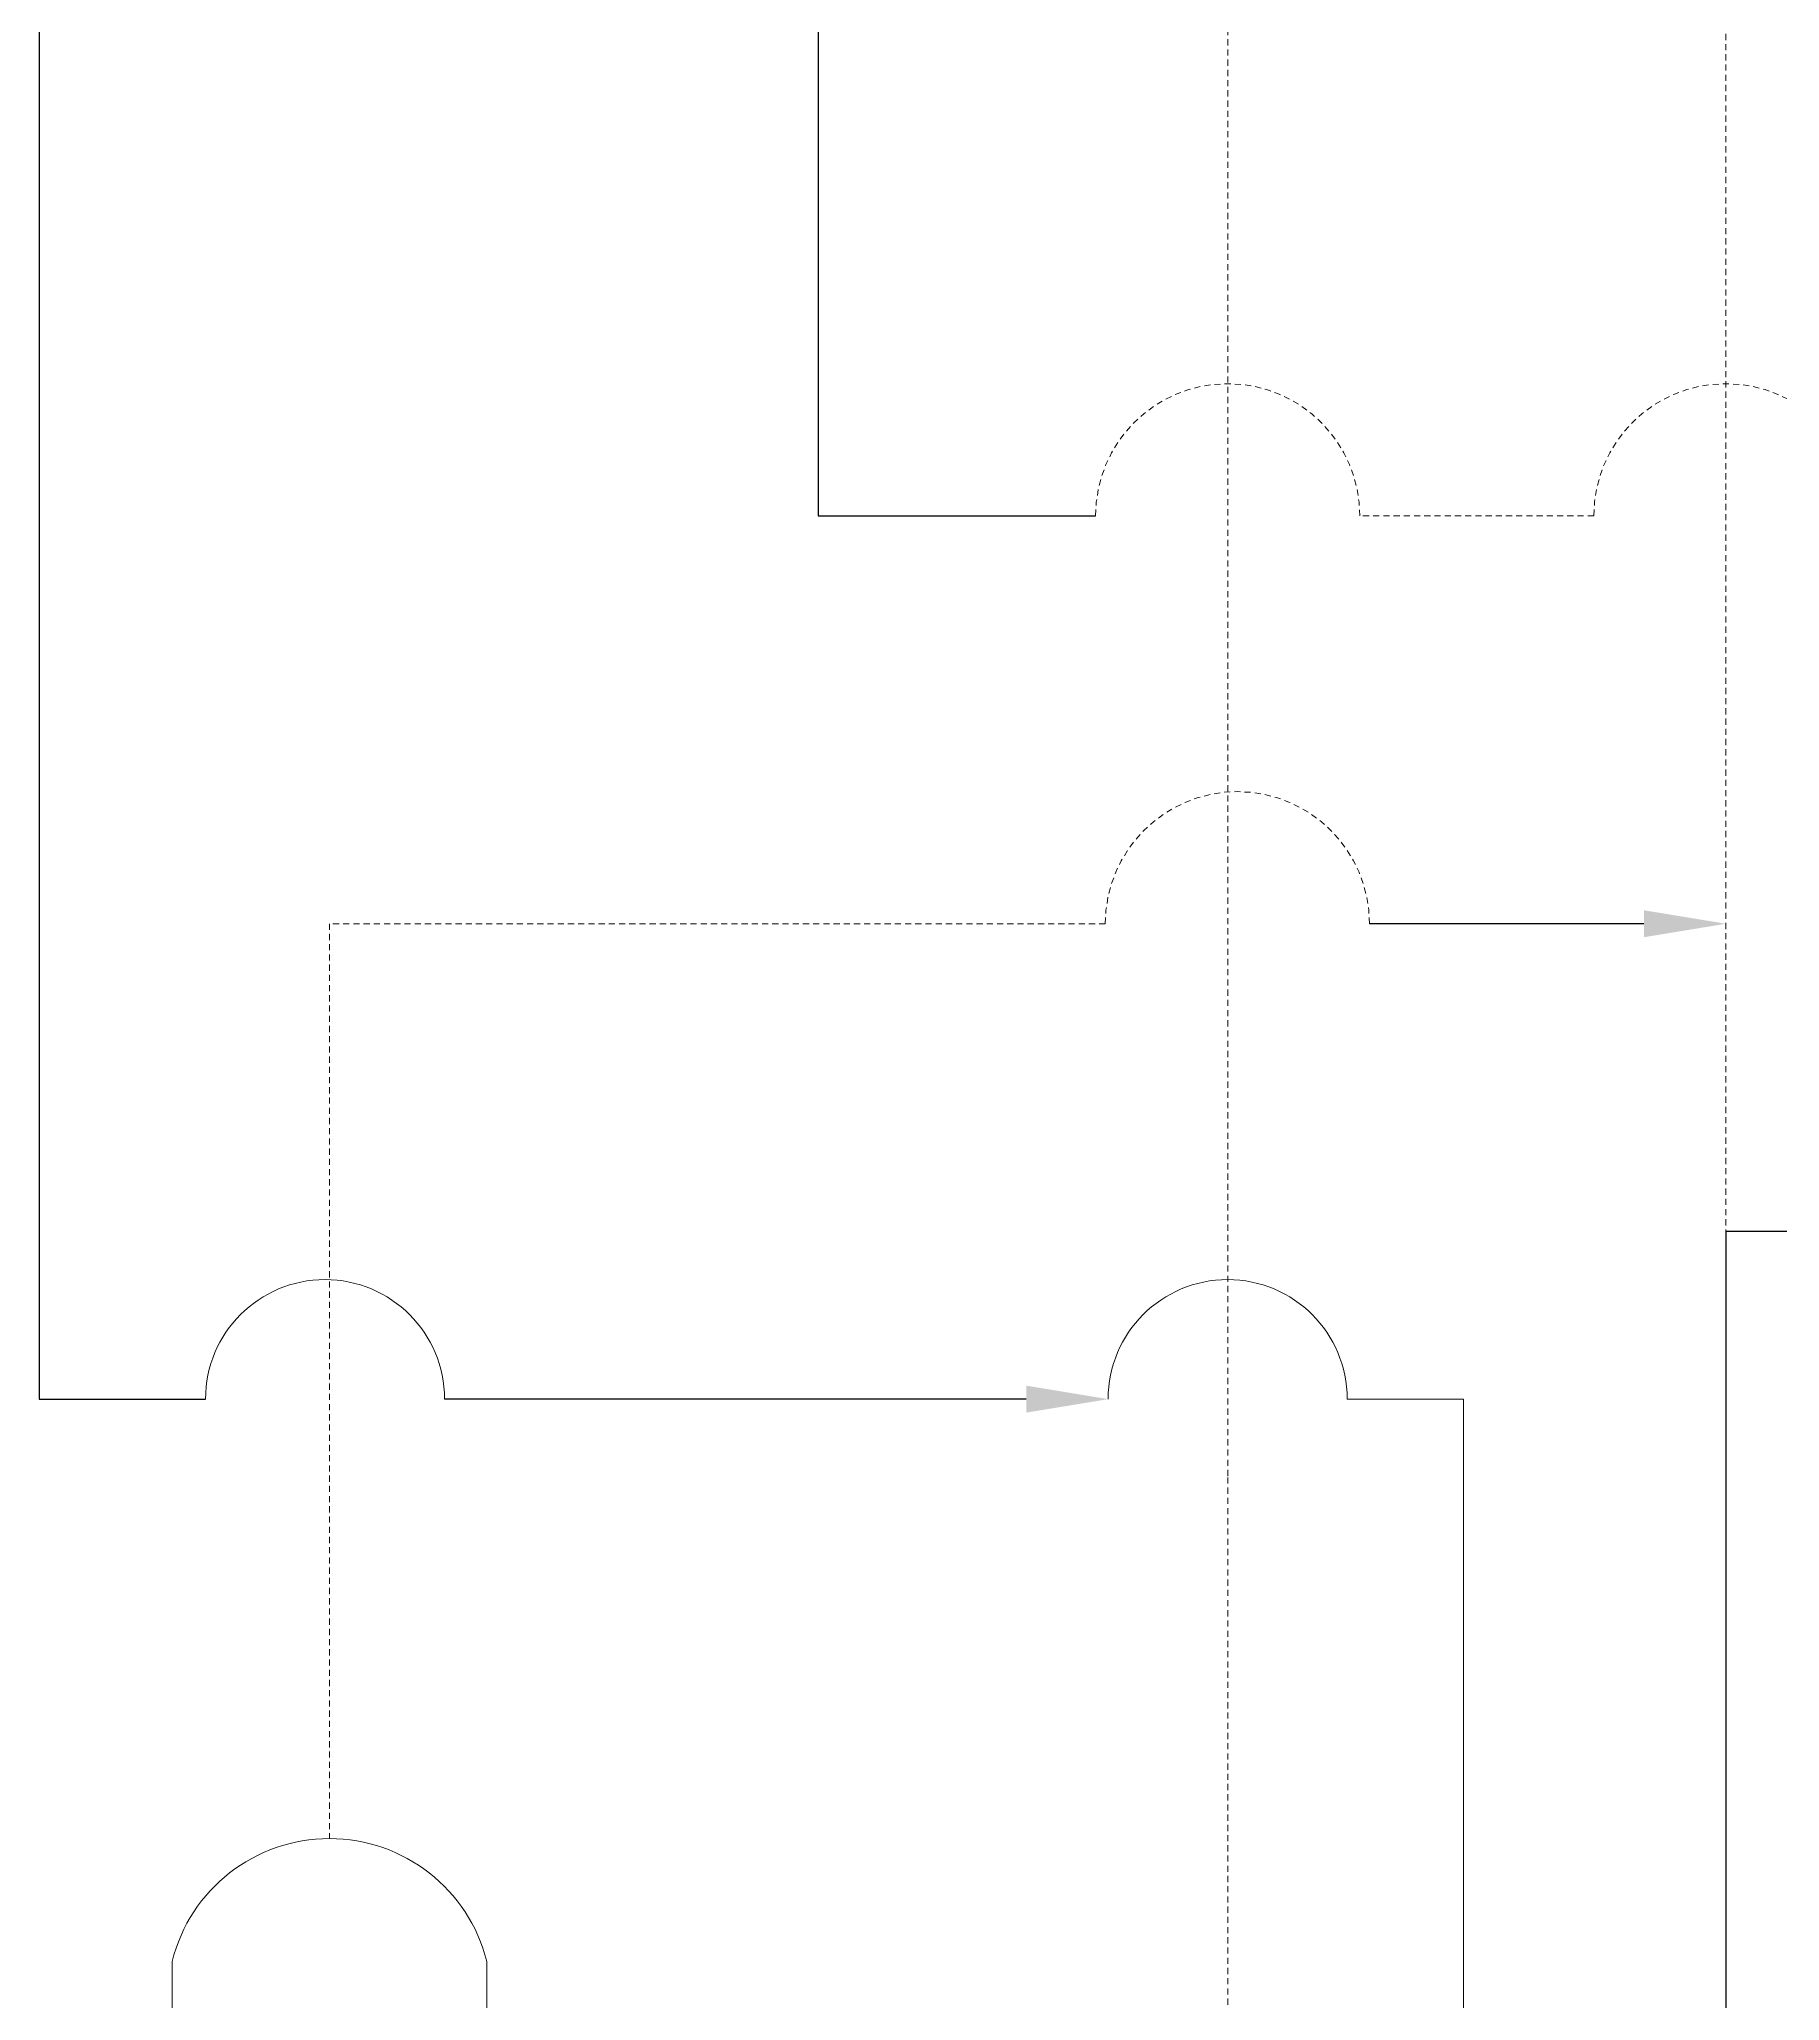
# Model space of a CAD drawing. Header units: millimetres. Extents: x 0 to 796, y 0 to 327.
# Drawn here: x 142.26 to 184.85, y 115.72 to 163.71 of the extents above; entities that cross this region are included whole.
import ezdxf
from ezdxf import colors
from ezdxf.entities.mleader import LeaderData, LeaderLine
from ezdxf.math import Vec2, Vec3

# ---------------------------------------------------------------- set-up
doc = ezdxf.new("R2010")
doc.units = ezdxf.units.MM
doc.header["$LTSCALE"] = 0.25
doc.header["$MEASUREMENT"] = 0
doc.linetypes.add('ACAD_ISO02W100', pattern=[15, 12, -3])
doc.styles.get("Standard").update_dxf_attribs({"font": 'arial.ttf', "height": 1.5})

msp = doc.modelspace()

# ---------------------------------------------------------------- linework, layer by layer
at = {"linetype": 'ACAD_ISO02W100', "lineweight": 9, "ltscale": 0.05}
for p, q in [((183.534, 130.443), (183.534, 204.021)), ((180.302, 152.053), (174.574, 152.053))]:
    msp.add_line(p, q, dxfattribs=at)
msp.add_lwpolyline([(142.259, 219.553), (142.259, 130.443), (146.33, 130.443)])
for points in [[(171.342, 128.562), (171.342, 206.664)], [(168.347, 142.073), (149.361, 142.073), (149.361, 119.693)], [(171.342, 103.878), (171.342, 128.562)]]:
    msp.add_lwpolyline(points, dxfattribs=at)
at = {"lineweight": 9}
for points in [[(168.094, 79.997), (177.11, 79.997), (177.11, 130.443), (174.267, 130.443)], [(153.211, 116.687), (153.211, 72.098), (145.511, 72.098), (145.511, 116.687)]]:
    msp.add_lwpolyline(points, dxfattribs=at)
at = {"linetype": 'ACAD_ISO02W100', "lineweight": 9, "ltscale": 0.05}
for centre in [(171.342, 152.053), (183.534, 152.053), (171.579, 142.073)]:
    msp.add_arc(centre, 3.232, 0, 180, dxfattribs=at)
at = {"lineweight": 9}
for centre, radius, start, end in [((149.254, 130.443), 2.925, 0, 180), ((171.342, 130.443), 2.925, 0, 180), ((149.361, 115.725), 3.968, 14.0362, 165.9638)]:
    msp.add_arc(centre, radius, start, end, dxfattribs=at)

# ---------------------------------------------------------------- leaders
at = {"linetype": 'ACAD_ISO02W100', "lineweight": 9, "ltscale": 0.05}
ml = msp.add_multileader_mtext('Standard', dxfattribs=at)
ml.set_content('')
ml.set_leader_properties()
ml.build(insert=Vec2(0, 0))
ml.multileader.update_dxf_attribs({"has_dogleg": 0, "dogleg_length": 0, "arrow_head_size": 2.005})
ctx = ml.context
ctx.base_point, ctx.char_height, ctx.arrow_head_size, ctx.landing_gap_size, ctx.plane_origin = Vec3(161.317, 152.496), 0.18, 2.005, 0.09, Vec3(161.317, 219.553)
notes = []
notes.append((ctx, [(0, (1, 1, 0), (168.11, 152.053), (1, 0), 0, [(0, [(161.317, 219.553), (161.317, 152.053)], 0, [])])]))
ctx.mtext, ml.multileader.dxf.content_type = None, 0
ml = msp.add_multileader_mtext('Standard', dxfattribs=at)
ml.set_content('')
ml.set_leader_properties()
ml.build(insert=Vec2(0, 0))
ml.multileader.update_dxf_attribs({"has_dogleg": 0, "dogleg_length": 0, "arrow_head_size": 2.005})
ctx = ml.context
ctx.base_point, ctx.char_height, ctx.arrow_head_size, ctx.landing_gap_size, ctx.plane_origin = Vec3(174.811, 142.073), 0.18, 2.005, 0.09, Vec3(183.534, 142.073)
notes.append((ctx, [(0, (1, 1, 0), (174.811, 142.073), (-1, 0), 0, [(0, [(183.534, 142.073)], 0, [])])]))
ctx.mtext, ml.multileader.dxf.content_type = None, 0
ml = msp.add_multileader_mtext('Standard', dxfattribs=at)
ml.set_content('')
ml.set_leader_properties()
ml.build(insert=Vec2(0, 0))
ml.multileader.update_dxf_attribs({"has_dogleg": 0, "dogleg_length": 0, "arrow_head_size": 2.205})
ctx = ml.context
ctx.base_point, ctx.char_height, ctx.arrow_head_size, ctx.landing_gap_size, ctx.plane_origin = Vec3(183.534, 92.962), 0.198, 2.205, 0.099, Vec3(217.274, 134.542)
notes.append((ctx, [(1, (1, 1, 0), (183.534, 92.962), (1, 0), 0, [(0, [(217.274, 134.542), (183.534, 134.542)], 0, [])])]))
ctx.mtext, ml.multileader.dxf.content_type = None, 0
at = {"lineweight": 9}
ml = msp.add_multileader_mtext('Standard', dxfattribs=at)
ml.set_content('')
ml.set_leader_properties()
ml.build(insert=Vec2(0, 0))
ml.multileader.update_dxf_attribs({"has_dogleg": 0, "dogleg_length": 0, "arrow_head_size": 2.005})
ctx = ml.context
ctx.base_point, ctx.char_height, ctx.arrow_head_size, ctx.landing_gap_size, ctx.plane_origin = Vec3(152.179, 130.626), 0.18, 2.005, 0.09, Vec3(168.418, 130.443)
notes.append((ctx, [(1, (1, 1, 0), (152.179, 130.443), (1, 0), 0, [(0, [(168.418, 130.443), (152.179, 130.443)], 0, [])])]))
ctx.mtext, ml.multileader.dxf.content_type = None, 0
for ctx, leaders in notes:
    for number, flags, end, landing, length, lines in leaders:
        leader = LeaderData()
        leader.index, (leader.has_last_leader_line, leader.has_dogleg_vector, leader.attachment_direction) = number, flags
        leader.last_leader_point, leader.dogleg_vector, leader.dogleg_length = Vec3(end), Vec3(landing), length
        for number, points, colour, breaks in lines:
            line = LeaderLine()
            line.index, line.vertices, line.color, line.breaks = number, Vec3.list(points), colors.encode_raw_color(colour), breaks
            leader.lines.append(line)
        ctx.leaders.append(leader)

doc.saveas('drawing.dxf')
